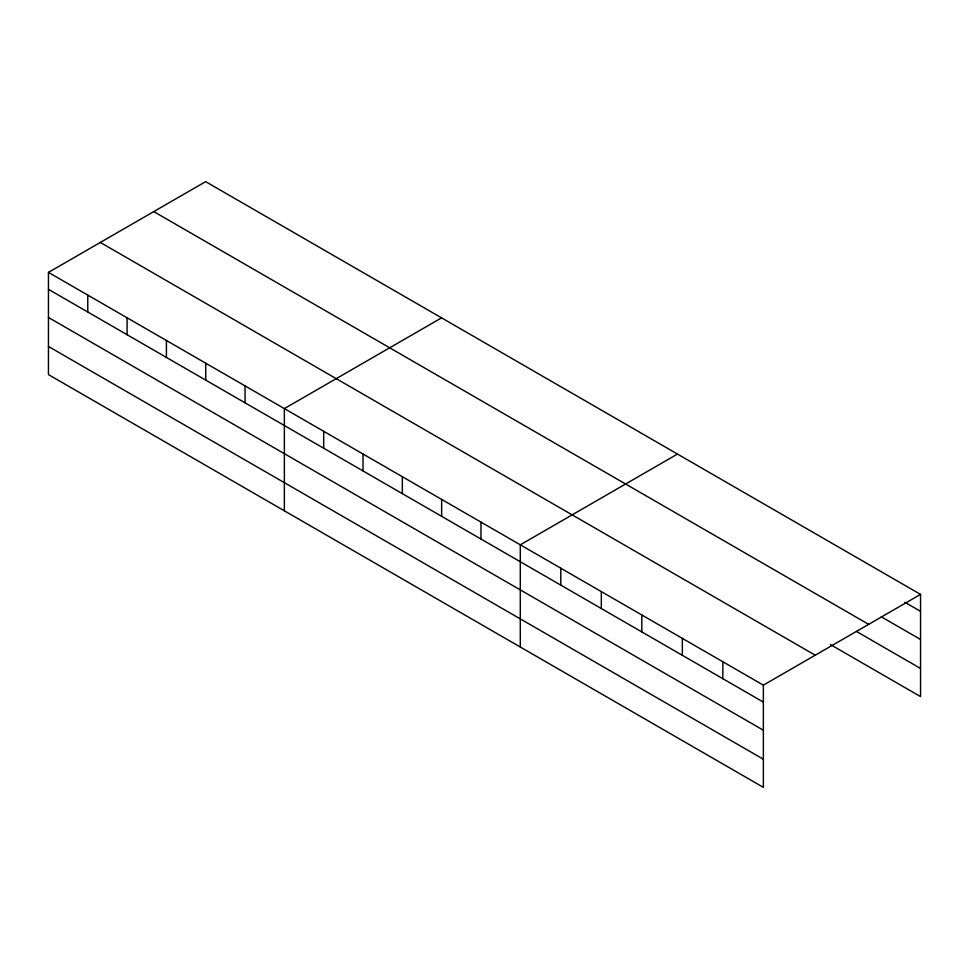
<?xml version="1.0" encoding="UTF-8"?>
<svg xmlns="http://www.w3.org/2000/svg" width="969" height="969" viewBox="0 0 969 969"><rect width="100%" height="100%" fill="white"/><g stroke="black" fill="none" stroke-linecap="round" stroke-linejoin="round"><path stroke-width="1.45" d="M763.354 730.214L763.354 685.144L48.45 272.398L48.45 374.603L763.354 787.349L763.354 730.214L48.45 317.469M830.385 644.542L920.55 696.602L920.55 594.397L205.646 181.651L48.45 272.398M441.561 317.856L284.365 408.603L284.365 510.808M677.476 454.061L520.292 544.82L520.292 647.013M763.354 685.144L920.55 594.397M904.864 602.27L920.55 611.318M881.342 616.829L920.55 639.467M153.768 211.593L868.672 624.339M856.511 631.485L920.55 668.453M100.328 242.456L815.232 655.201M48.45 289.319L763.354 702.077M48.45 346.466L763.354 759.211M722.85 661.754L722.85 678.688M682.333 638.365L682.333 655.298M641.829 614.976L641.829 631.909M601.313 591.599L601.313 608.52M560.797 568.209L560.797 585.131M480.975 522.109L480.975 539.043M441.646 499.41L441.646 516.332M402.329 476.712L402.329 493.633M363.012 454.013L363.012 470.934M323.694 431.314L323.694 448.235M245.048 385.904L245.048 402.825M205.731 363.205L205.731 380.127M166.414 340.507L166.414 357.428M127.084 317.808L127.084 334.729M87.767 295.097L87.767 312.03"/></g></svg>
